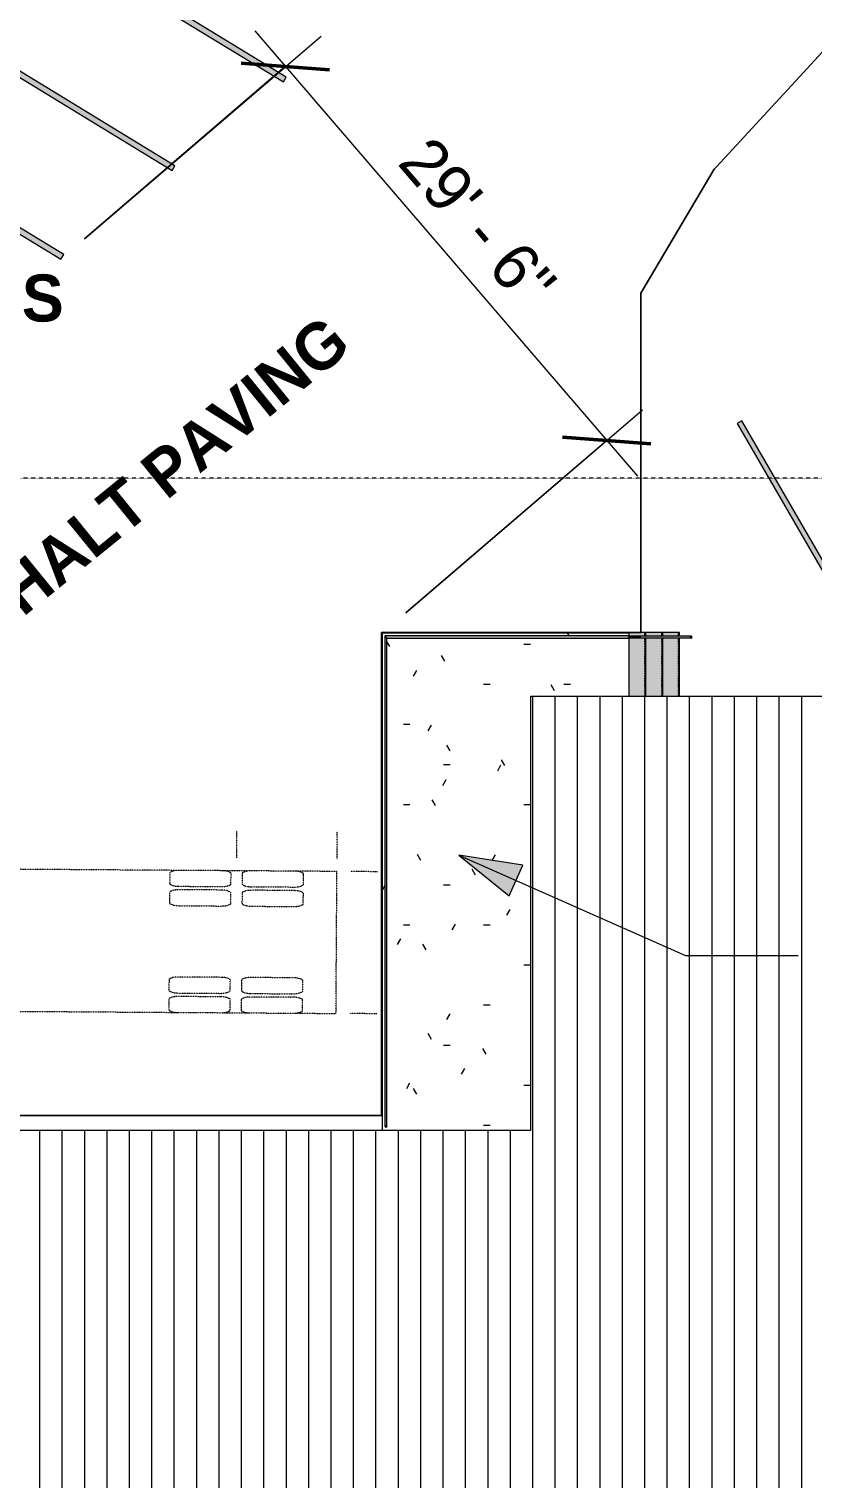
# Model space of a CAD drawing. Header units: inches. Extents: x -5728 to 15181, y 9834 to 15140.
# Drawn here: x -3465 to -2903, y 11208 to 12250 of the extents above; entities that cross this region are included whole.
import ezdxf

# ---------------------------------------------------------------- set-up
doc = ezdxf.new("R2010")
doc.units = ezdxf.units.IN
doc.header["$MEASUREMENT"] = 0
for name, pattern in [('Aligning Line 1_8_', [0.25, 0.125, -0.125]), ('Dash 1_16_', [0.125, 0.0625, -0.0625]), ('Overhead 1_16_', [0.101562, 0.0625, -0.039062])]:
    doc.linetypes.add(name, pattern=pattern)
for name, color, linetype, lineweight in [('A-ANNO-DIMS', 211, 'Continuous', 9), ('A-ANNO-DIMS-360', 211, 'Continuous', 9), ('A-FLOR-HRAL', 11, 'Continuous', 9), ('A-GENM', 5, 'Continuous', 9), ('A-ROOF', 132, 'Continuous', 9), ('A-ROOF-PATT', 132, 'Continuous', 9), ('C-BLDG-PADS', 91, 'Continuous', 9), ('C-PRKG', 3, 'Continuous', 9), ('C-PRKG-IDEN', 70, 'Continuous', 9), ('C-TOPO', 7, 'Continuous', 9), ('G-ANNO-SYMB', 111, 'Aligning Line 1_8_', 9), ('G-ANNO-TEXT', 231, 'Continuous', 9), ('S-STRS', 31, 'Continuous', 9)]:
    doc.layers.add(name, color=color, linetype=linetype, lineweight=lineweight)
doc.styles.add('Century Gothic', font='ufonts.com_century-gothic.ttf', dxfattribs={"height": 33.75})
doc.styles.add('Century Gothic_B', font='GOTHICB.TTF', dxfattribs={"height": 33.75})
doc.dimstyles.new('OD__1__Tol__', dxfattribs={"dimscale": 12, "dimtxt": 35.240679, "dimasz": 3.75, "dimexe": 2.8125, "dimexo": 1.875, "dimgap": 0.46875, "dimtad": 1, "dimdec": 0, "dimzin": 3, "dimdsep": 46, "dimlunit": 4, "dimtxsty": 'Century Gothic', "dimblk1": 'OBLIQUE', "dimblk2": 'OBLIQUE', "dimsah": 1, "dimcen": 0.09, "dimdle": 2.8125, "dimazin": 0, "dimtfac": 1, "dimtdec": 4, "dimtix": 1, "dimtmove": 0, "dimatfit": 3, "dimfxl": 1, "dimtvp": 1, "dimtfill": 1, "dimfrac": 2, "dimtolj": 1, "dimtzin": 0, "dimarcsym": 2})

# ---------------------------------------------------------------- blocks, each defined once
blk = doc.blocks.new('Railing - Lapeyre - 1 1_2_ Post-1355937-SITE PLAN')
at = {"layer": 'A-FLOR-HRAL'}
blk.add_hatch(color=256, dxfattribs=at).paths.add_polyline_path([(0.1, 0.7), (-0.2, 0.7), (-0.6, 0.3), (-0.7, 0), (-0.6, 0.1), (-0.4, 0.5), (0, 0.7)], flags=0)
blk.add_arc((0, 0), 0.75, 90, 180, dxfattribs=at)
blk = doc.blocks.new('Railing - Lapeyre - 1 1_2_ Post-V36-SITE PLAN')
at = {"layer": 'A-FLOR-HRAL'}
blk.add_hatch(color=256, dxfattribs=at).paths.add_polyline_path([(0, -0.8), (0.6, -0.3), (0.7, 0), (-0.8, 0), (-0.6, -0.3), (-0.2, -0.7), (0, -0.8)], flags=0)
blk.add_arc((0, 0), 0.75, 180, 360, dxfattribs=at)
blk = doc.blocks.new('Railing - Railing-1339868-SITE PLAN')
at = {"layer": 'A-FLOR-HRAL'}
for points in [[(-3210, 11461.9), (-3208.5, 11461.9), (-3208.6, 11812.5), (-3210, 11813.7), (-3210, 11475.4)], [(-3081.5, 11812.4), (-3035.1, 11812.5), (-3035.3, 11813.1), (-3035.1, 11813.5), (-3034.6, 11813.9), (-3209.9, 11813.8), (-3208.5, 11812.4), (-3104.2, 11812.4)]]:
    blk.add_hatch(color=256, dxfattribs=at).paths.add_polyline_path(points, flags=0)
for p, q in [((-3034.6, 11813.9), (-3210, 11813.9)), ((-3210, 11813.9), (-3210, 11461.9)), ((-3208.5, 11812.4), (-3034.6, 11812.4)), ((-3208.5, 11461.9), (-3208.5, 11812.4)), ((-3034.6, 11813.9), (-3034.6, 11813.8)), ((-3208.5, 11461.9), (-3210, 11461.9))]:
    blk.add_line(p, q, dxfattribs=at)
blk.add_open_spline([(-3210, 11813.9), (-3210, 11813.9), (-3209.9, 11813.9), (-3209.9, 11813.8), (-3209.9, 11813.8), (-3209.8, 11813.8), (-3209.8, 11813.7), (-3209.7, 11813.7), (-3209.7, 11813.6), (-3209.6, 11813.5), (-3209.5, 11813.5), (-3209.5, 11813.4), (-3209.4, 11813.4), (-3209.4, 11813.3), (-3209.3, 11813.3), (-3209.3, 11813.2), (-3209.3, 11813.2), (-3209.2, 11813.1), (-3209.2, 11813.1), (-3209.1, 11813), (-3209.1, 11813), (-3209, 11813), (-3209, 11812.9), (-3208.9, 11812.9), (-3208.9, 11812.8), (-3208.8, 11812.8), (-3208.8, 11812.7), (-3208.7, 11812.7), (-3208.7, 11812.6), (-3208.6, 11812.6), (-3208.6, 11812.5), (-3208.6, 11812.5), (-3208.5, 11812.5), (-3208.5, 11812.4), (-3208.5, 11812.4), (-3208.5, 11812.4)], degree=3, knots=[0, 0, 0, 0, 0.083333, 0.125, 0.166667, 0.208333, 0.229167, 0.25, 0.291667, 0.333333, 0.354167, 0.375, 0.395833, 0.416667, 0.4375, 0.458333, 0.479167, 0.5, 0.520833, 0.541667, 0.5625, 0.583333, 0.604167, 0.625, 0.645833, 0.666667, 0.6875, 0.708333, 0.75, 0.770833, 0.791667, 0.833333, 0.875, 0.916667, 1, 1, 1, 1], dxfattribs=at)
at = {"rotation": 269.9999999999996}
blk.add_blockref('Railing - Lapeyre - 1 1_2_ Post-1355937-SITE PLAN', (-3034.6, 11813.1), dxfattribs=at)
blk.add_blockref('Railing - Lapeyre - 1 1_2_ Post-V36-SITE PLAN', (-3209.2, 11461.9))
blk = doc.blocks.new('Railing - Lapeyre - 1 1_2_ Post-1355956-SITE PLAN')
at = {"layer": 'A-FLOR-HRAL'}
blk.add_hatch(color=256, dxfattribs=at).paths.add_polyline_path([(0.7, 0.2), (0.4, 0.7), (0, 0.7), (-0.5, 0.5), (-0.8, 0), (-0.7, -0.2), (-0.4, -0.6), (0, -0.8), (0.5, -0.5), (0.7, 0)], flags=0)
for start, end in [(360, 180), (180, 360)]:
    blk.add_arc((0, 0), 0.75, start, end, dxfattribs=at)
blk = doc.blocks.new('Railing - Lapeyre - 1 1_2_ Post-V37-SITE PLAN')
at = {"layer": 'A-FLOR-HRAL'}
blk.add_hatch(color=256, dxfattribs=at).paths.add_polyline_path([(0.7, 0), (0.6, 0.4), (0.3, 0.7), (-0.1, 0.7), (-0.7, 0.3), (-0.8, 0), (-0.7, -0.3), (-0.3, -0.7), (0.1, -0.7), (0.6, -0.4), (0.7, -0.2)], flags=0)
for start, end in [(360, 180), (180, 255), (270, 360)]:
    blk.add_arc((0, 0), 0.75, start, end, dxfattribs=at)
blk = doc.blocks.new('Railing - Railing-1340472-SITE PLAN')
at = {"layer": 'A-FLOR-HRAL'}
for points in [[(-3034, 11812.3), (-3026.2, 11812.4), (-3026.2, 11813.8), (-3034, 11813.7), (-3033.8, 11813), (-3034, 11812.5), (-3034.4, 11812.3)], [(-3010.6, 11812.3), (-2990.4, 11812.3), (-2990.8, 11812.7), (-2991, 11813), (-2990.9, 11813.4), (-2990.4, 11813.8), (-3026.2, 11813.8), (-3026.2, 11812.3), (-3013.3, 11812.3)]]:
    blk.add_hatch(color=256, dxfattribs=at).paths.add_polyline_path(points, flags=0)
for p, q in [((-3026.2, 11813.8), (-3034.6, 11813.8)), ((-3026.2, 11812.3), (-3034.6, 11812.3)), ((-2990.2, 11813.8), (-3026.2, 11813.8)), ((-2990.2, 11812.3), (-3026.2, 11812.3))]:
    blk.add_line(p, q, dxfattribs=at)
at = {"rotation": 270}
for name, p in [('Railing - Lapeyre - 1 1_2_ Post-V37-SITE PLAN', (-3034.6, 11813)), ('Railing - Lapeyre - 1 1_2_ Post-1355956-SITE PLAN', (-2990.2, 11813))]:
    blk.add_blockref(name, p, dxfattribs=at)
blk = doc.blocks.new('321723 - Pavement Markings - Parking - Angled - _8X18_ 70º-1523153-SITE PLAN')
at = {"layer": 'C-PRKG'}
h = blk.add_hatch(color=256, dxfattribs=at)
h.paths.add_polyline_path([(73.9, -203), (77.6, -201.6), (5.7, -4), (103.6, -4), (102.2, 0), (0, 0), (42, -115.3)], flags=0)
h.paths.add_polyline_path([(179.8, -201.6), (107.9, -4), (141.8, -103.1), (178.9, -199.4)], flags=0)
h.paths.add_polyline_path([(105, -2), (107.9, -4), (106.4, 0), (105.1, -1.8)], flags=0)
h = blk.add_hatch(color=256, dxfattribs=at)
h.paths.add_polyline_path([(107.9, -4), (105, -2), (106.4, 0)], flags=0)
h.paths.add_polyline_path([(176, -203), (179.8, -201.6), (141.8, -103.1), (107.9, -4), (205.8, -4), (204.3, 0), (102.2, 0), (167, -178)], flags=0)
h.paths.add_polyline_path([(282, -201.6), (210, -4), (244, -103.1), (281.1, -199.4)], flags=0)
h.paths.add_polyline_path([(207.2, -2), (210, -4), (208.6, 0), (207.3, -1.8)], flags=0)
h = blk.add_hatch(color=256, dxfattribs=at)
h.paths.add_polyline_path([(210, -4), (207.2, -2), (208.6, 0)], flags=0)
h.paths.add_polyline_path([(278.2, -203), (282, -201.6), (244, -103.1), (210, -4), (307.9, -4), (306.5, 0), (204.3, 0), (255.1, -139.4)], flags=0)
h.paths.add_polyline_path([(384.1, -201.6), (312.2, -4), (346.2, -103.1), (383.2, -199.4)], flags=0)
h.paths.add_polyline_path([(309.3, -2), (312.2, -4), (310.7, 0), (309.5, -1.8)], flags=0)
h = blk.add_hatch(color=256, dxfattribs=at)
h.paths.add_polyline_path([(312.2, -4), (309.3, -2), (310.7, 0)], flags=0)
h.paths.add_polyline_path([(414.4, -4), (448.3, -103.1), (485.4, -199.3), (421.4, -23.5)], flags=0)
h.paths.add_polyline_path([(412.9, 0), (411.5, -2), (414.4, -4)], flags=0)
h.paths.add_polyline_path([(408.6, 0), (408.9, -0.2), (409.3, 0)], flags=0)
h.paths.add_polyline_path([(380.4, -203), (384.1, -201.6), (346.2, -103.1), (312.2, -4), (410.1, -4), (408.6, 0), (306.5, 0), (370.5, -175.8)], flags=0)
h = blk.add_hatch(color=256, dxfattribs=at)
h.paths.add_polyline_path([(414.4, -4), (411.5, -2), (412.9, 0)], flags=0)
h.paths.add_polyline_path([(482.5, -203), (486.3, -201.6), (448.3, -103.1), (414.4, -4), (512.3, -4), (510.8, 0), (409.5, -0.1), (408.9, -0.2), (408.6, 0), (468.2, -163.6)], flags=0)
h.paths.add_polyline_path([(588.4, -201.6), (516.5, -4), (550.5, -103.1), (587.6, -199.4)], flags=0)
h.paths.add_polyline_path([(513.7, -2), (516.5, -4), (515.1, 0), (513.8, -1.8)], flags=0)
h = blk.add_hatch(color=256, dxfattribs=at)
h.paths.add_polyline_path([(516.5, -4), (513.7, -2), (515.1, 0)], flags=0)
h.paths.add_polyline_path([(584.7, -203), (588.4, -201.6), (550.5, -103.1), (516.5, -4), (614.4, -4), (613, 0), (510.8, 0), (538.3, -75.6)], flags=0)
h.paths.add_polyline_path([(690.6, -201.6), (618.7, -4), (652.6, -103.1), (689.7, -199.4)], flags=0)
h.paths.add_polyline_path([(615.8, -2), (618.7, -4), (617.2, 0), (615.9, -1.8)], flags=0)
h = blk.add_hatch(color=256, dxfattribs=at)
h.paths.add_polyline_path([(618.7, -4), (615.8, -2), (617.2, 0)], flags=0)
h.paths.add_polyline_path([(686.8, -203), (690.6, -201.6), (652.6, -103.1), (618.7, -4), (716.6, -4), (715.1, 0), (613, 0), (672.2, -162.7)], flags=0)
h.paths.add_polyline_path([(792.8, -201.6), (720.8, -4), (754.8, -103.1), (791.9, -199.4)], flags=0)
h.paths.add_polyline_path([(718, -2), (720.8, -4), (719.4, 0), (718.1, -1.8)], flags=0)
h = blk.add_hatch(color=256, dxfattribs=at)
h.paths.add_polyline_path([(720.8, -4), (718, -2), (719.4, 0)], flags=0)
h.paths.add_polyline_path([(823, -4), (857, -103.1), (894.1, -199.3), (824.5, -8.2)], flags=0)
h.paths.add_polyline_path([(821.5, 0), (820.1, -2), (823, -4)], flags=0)
h.paths.add_polyline_path([(817.3, 0), (817.5, -0.2), (818, 0)], flags=0)
h.paths.add_polyline_path([(789, -203), (792.8, -201.6), (754.8, -103.1), (720.8, -4), (818.7, -4), (817.3, 0), (715.1, 0), (779.1, -175.8)], flags=0)
h = blk.add_hatch(color=256, dxfattribs=at)
h.paths.add_polyline_path([(823, -4), (820.1, -2), (821.5, 0)], flags=0)
h.paths.add_polyline_path([(891.2, -203), (894.9, -201.6), (857, -103.1), (823, -4), (920.9, -4), (919.4, 0), (818.2, -0.1), (817.5, -0.2), (817.3, 0), (859.2, -115.1)], flags=0)
h.paths.add_polyline_path([(997.1, -201.6), (925.2, -4), (959.1, -103.1), (996.2, -199.4)], flags=0)
h.paths.add_polyline_path([(922.3, -2), (925.2, -4), (923.7, 0), (922.4, -1.8)], flags=0)
h = blk.add_hatch(color=256, dxfattribs=at)
h.paths.add_polyline_path([(925.2, -4), (922.3, -2), (923.7, 0)], flags=0)
h.paths.add_polyline_path([(993.3, -203), (997.1, -201.6), (959.1, -103.1), (925.2, -4), (1023.1, -4), (1021.6, 0), (919.4, 0), (964.6, -123.9)], flags=0)
h.paths.add_polyline_path([(1099.2, -201.6), (1027.3, -4), (1061.3, -103.1), (1098.4, -199.4)], flags=0)
h.paths.add_polyline_path([(1024.5, -2), (1027.3, -4), (1025.9, 0), (1024.6, -1.8)], flags=0)
h = blk.add_hatch(color=256, dxfattribs=at)
h.paths.add_polyline_path([(1027.3, -4), (1024.5, -2), (1025.9, 0)], flags=0)
h.paths.add_polyline_path([(1129.5, -4), (1163.4, -103.1), (1200.6, -199.3), (1160, -87.9)], flags=0)
h.paths.add_polyline_path([(1128, 0), (1126.6, -2), (1129.5, -4)], flags=0)
h.paths.add_polyline_path([(1123.8, 0), (1124, -0.2), (1124.5, 0)], flags=0)
h.paths.add_polyline_path([(1095.5, -203), (1099.2, -201.6), (1061.3, -103.1), (1027.3, -4), (1125.2, -4), (1123.8, 0), (1021.6, 0), (1063.5, -115.1)], flags=0)
h = blk.add_hatch(color=256, dxfattribs=at)
h.paths.add_polyline_path([(1129.5, -4), (1126.6, -2), (1128, 0)], flags=0)
h.paths.add_polyline_path([(1197.6, -203), (1201.4, -201.6), (1163.4, -103.1), (1129.5, -4), (1227.4, -4), (1299.8, -203), (1303.6, -201.6), (1230.2, 0), (1124.6, -0.1), (1124, -0.2), (1123.8, 0), (1177.7, -148.1)], flags=0)
for p, q in [((0, 0), (73.9, -203)), ((106.4, 0), (0, 0)), ((102.2, 0), (176, -203)), ((208.6, 0), (102.2, 0)), ((179.8, -201.6), (106.4, 0)), ((204.3, 0), (278.2, -203)), ((310.7, 0), (204.3, 0)), ((282, -201.6), (208.6, 0)), ((306.5, 0), (380.4, -203)), ((412.9, 0), (306.5, 0)), ((384.1, -201.6), (310.7, 0)), ((408.6, 0), (482.5, -203)), ((515.1, 0), (408.6, 0)), ((486.3, -201.6), (412.9, 0)), ((510.8, 0), (584.7, -203)), ((617.2, 0), (510.8, 0)), ((588.4, -201.6), (515.1, 0)), ((613, 0), (686.8, -203)), ((719.4, 0), (613, 0)), ((690.6, -201.6), (617.2, 0)), ((715.1, 0), (789, -203)), ((821.5, 0), (715.1, 0)), ((792.8, -201.6), (719.4, 0)), ((817.3, 0), (891.2, -203)), ((923.7, 0), (817.3, 0)), ((894.9, -201.6), (821.5, 0)), ((919.4, 0), (993.3, -203)), ((1025.9, 0), (919.4, 0)), ((997.1, -201.6), (923.7, 0)), ((1021.6, 0), (1095.5, -203)), ((1128, 0), (1021.6, 0)), ((1099.2, -201.6), (1025.9, 0)), ((1123.8, 0), (1197.6, -203)), ((1230.2, 0), (1123.8, 0)), ((1201.4, -201.6), (1128, 0)), ((1303.6, -201.6), (1230.2, 0)), ((77.6, -201.6), (5.7, -4)), ((5.7, -4), (103.6, -4)), ((103.6, -4), (176, -203)), ((179.8, -201.6), (107.9, -4)), ((107.9, -4), (205.8, -4)), ((205.8, -4), (278.2, -203)), ((282, -201.6), (210, -4)), ((210, -4), (307.9, -4)), ((307.9, -4), (380.4, -203)), ((384.1, -201.6), (312.2, -4)), ((312.2, -4), (410.1, -4)), ((410.1, -4), (482.5, -203)), ((486.3, -201.6), (414.4, -4)), ((414.4, -4), (512.3, -4)), ((512.3, -4), (584.7, -203)), ((588.4, -201.6), (516.5, -4)), ((516.5, -4), (614.4, -4)), ((614.4, -4), (686.8, -203)), ((690.6, -201.6), (618.7, -4)), ((618.7, -4), (716.6, -4)), ((716.6, -4), (789, -203)), ((792.8, -201.6), (720.8, -4)), ((720.8, -4), (818.7, -4)), ((818.7, -4), (891.2, -203)), ((894.9, -201.6), (823, -4)), ((823, -4), (920.9, -4)), ((920.9, -4), (993.3, -203)), ((997.1, -201.6), (925.2, -4)), ((925.2, -4), (1023.1, -4)), ((1023.1, -4), (1095.5, -203)), ((1099.2, -201.6), (1027.3, -4)), ((1027.3, -4), (1125.2, -4)), ((1125.2, -4), (1197.6, -203)), ((1201.4, -201.6), (1129.5, -4)), ((1129.5, -4), (1227.4, -4)), ((1227.4, -4), (1299.8, -203)), ((73.9, -203), (77.6, -201.6)), ((176, -203), (179.8, -201.6)), ((176, -203), (179.8, -201.6)), ((278.2, -203), (282, -201.6)), ((278.2, -203), (282, -201.6)), ((380.4, -203), (384.1, -201.6)), ((380.4, -203), (384.1, -201.6)), ((482.5, -203), (486.3, -201.6)), ((482.5, -203), (486.3, -201.6)), ((584.7, -203), (588.4, -201.6)), ((584.7, -203), (588.4, -201.6)), ((686.8, -203), (690.6, -201.6)), ((686.8, -203), (690.6, -201.6)), ((789, -203), (792.8, -201.6)), ((789, -203), (792.8, -201.6)), ((891.2, -203), (894.9, -201.6)), ((891.2, -203), (894.9, -201.6)), ((993.3, -203), (997.1, -201.6)), ((993.3, -203), (997.1, -201.6)), ((1095.5, -203), (1099.2, -201.6)), ((1095.5, -203), (1099.2, -201.6)), ((1197.6, -203), (1201.4, -201.6)), ((1197.6, -203), (1201.4, -201.6)), ((1299.8, -203), (1303.6, -201.6))]:
    blk.add_line(p, q, dxfattribs=at)
blk = doc.blocks.new('Turning Radius - Semi - 42ft axle to axle - Turning Radius - Semi - 42ft axle to axle-1546870-SITE PLAN')
at = {"layer": 'A-GENM', "linetype": 'Dash 1_16_'}
for p, q in [((-540, 821.2), (-540, 801.7)), ((-438, 821.2), (-438, 801.7)), ((-549.2, 792), (-568.7, 792)), ((-540, 792), (-540, 165.6)), ((-438, 792), (-540, 792)), ((-438, 165.6), (-438, 792)), ((-540, 761.8), (-540, 730.2)), ((-530.8, 768), (-537.8, 768)), ((-528.6, 730.2), (-528.6, 761.8)), ((-526.1, 761.8), (-526.1, 730.2)), ((-516.8, 768), (-523.9, 768)), ((-514.6, 730.2), (-514.6, 761.8)), ((-463.4, 761.8), (-463.4, 730.2)), ((-454.1, 768), (-461.2, 768)), ((-451.9, 730.2), (-451.9, 761.8)), ((-449.4, 761.8), (-449.4, 730.2)), ((-440.2, 768), (-447.2, 768)), ((-438, 730.2), (-438, 761.8)), ((-549.2, 720), (-568.7, 720)), ((-537.8, 724), (-530.8, 724)), ((-523.9, 724), (-516.8, 724)), ((-461.2, 724), (-454.1, 724)), ((-447.2, 724), (-440.2, 724)), ((-540, 709.8), (-540, 678.2)), ((-530.8, 716), (-537.8, 716)), ((-528.6, 678.2), (-528.6, 709.8)), ((-526.1, 709.8), (-526.1, 678.2)), ((-516.8, 716), (-523.9, 716)), ((-514.6, 678.2), (-514.6, 709.8)), ((-463.4, 709.8), (-463.4, 678.2)), ((-454.1, 716), (-461.2, 716)), ((-451.9, 678.2), (-451.9, 709.8)), ((-449.4, 709.8), (-449.4, 678.2)), ((-440.2, 716), (-447.2, 716)), ((-438, 678.2), (-438, 709.8)), ((-537.8, 672), (-530.8, 672)), ((-523.9, 672), (-516.8, 672)), ((-461.2, 672), (-454.1, 672)), ((-447.2, 672), (-440.2, 672))]:
    blk.add_line(p, q, dxfattribs=at)
for centre, radius, start, end in [((-529, 762.3), 11, 150.6297, 182.5082), ((-537.9, 767.1), 0.919, 81.4433, 135.4264), ((-530.6, 767.1), 0.919, 44.5736, 98.5565), ((-539.6, 762.3), 11, 357.4914, 29.3702), ((-515, 762.3), 11, 150.6297, 182.5082), ((-524, 767.1), 0.919, 81.4433, 135.4264), ((-516.7, 767.1), 0.919, 44.5736, 98.5565), ((-525.7, 762.3), 11, 357.4914, 29.3702), ((-452.4, 762.3), 11, 150.6297, 182.5082), ((-461.3, 767.1), 0.919, 81.4433, 135.4264), ((-454, 767.1), 0.919, 44.5736, 98.5565), ((-463, 762.3), 11, 357.4914, 29.3702), ((-438.4, 762.3), 11, 150.6297, 182.5082), ((-447.4, 767.1), 0.919, 81.4433, 135.4264), ((-440.1, 767.1), 0.919, 44.5736, 98.5565), ((-449, 762.3), 11, 357.4914, 29.3702), ((-529, 729.7), 11, 177.4914, 209.3702), ((-539.6, 729.7), 11, 330.6297, 2.5082), ((-515, 729.7), 11, 177.4914, 209.3702), ((-525.7, 729.7), 11, 330.6297, 2.5082), ((-452.4, 729.7), 11, 177.4914, 209.3702), ((-463, 729.7), 11, 330.6297, 2.5082), ((-438.4, 729.7), 11, 177.4914, 209.3702), ((-449, 729.7), 11, 330.6297, 2.5082), ((-537.9, 724.9), 0.919, 224.5736, 278.5565), ((-530.6, 724.9), 0.919, 261.4433, 315.4264), ((-524, 724.9), 0.919, 224.5736, 278.5565), ((-516.7, 724.9), 0.919, 261.4433, 315.4264), ((-461.3, 724.9), 0.919, 224.5736, 278.5565), ((-454, 724.9), 0.919, 261.4433, 315.4264), ((-447.4, 724.9), 0.919, 224.5736, 278.5565), ((-440.1, 724.9), 0.919, 261.4433, 315.4264), ((-529, 710.3), 11, 150.6297, 182.5082), ((-537.9, 715.1), 0.919, 81.4433, 135.4264), ((-530.6, 715.1), 0.919, 44.5736, 98.5565), ((-539.6, 710.3), 11, 357.4914, 29.3702), ((-515, 710.3), 11, 150.6297, 182.5082), ((-524, 715.1), 0.919, 81.4433, 135.4264), ((-516.7, 715.1), 0.919, 44.5736, 98.5565), ((-525.7, 710.3), 11, 357.4914, 29.3702), ((-452.4, 710.3), 11, 150.6297, 182.5082), ((-461.3, 715.1), 0.919, 81.4433, 135.4264), ((-454, 715.1), 0.919, 44.5736, 98.5565), ((-463, 710.3), 11, 357.4914, 29.3702), ((-438.4, 710.3), 11, 150.6297, 182.5082), ((-447.4, 715.1), 0.919, 81.4433, 135.4264), ((-440.1, 715.1), 0.919, 44.5736, 98.5565), ((-449, 710.3), 11, 357.4914, 29.3702), ((-529, 677.7), 11, 177.4914, 209.3702), ((-539.6, 677.7), 11, 330.6297, 2.5082), ((-515, 677.7), 11, 177.4914, 209.3702), ((-525.7, 677.7), 11, 330.6297, 2.5082), ((-452.4, 677.7), 11, 177.4914, 209.3702), ((-463, 677.7), 11, 330.6297, 2.5082), ((-438.4, 677.7), 11, 177.4914, 209.3702), ((-449, 677.7), 11, 330.6297, 2.5082), ((-537.9, 672.9), 0.919, 224.5736, 278.5565), ((-530.6, 672.9), 0.919, 261.4433, 315.4264), ((-524, 672.9), 0.919, 224.5736, 278.5565), ((-516.7, 672.9), 0.919, 261.4433, 315.4264), ((-461.3, 672.9), 0.919, 224.5736, 278.5565), ((-454, 672.9), 0.919, 261.4433, 315.4264), ((-447.4, 672.9), 0.919, 224.5736, 278.5565), ((-440.1, 672.9), 0.919, 261.4433, 315.4264)]:
    blk.add_arc(centre, radius, start, end, dxfattribs=at)
blk = doc.blocks.new('321723 - Pavement Markings - Parking - Angled - EXISTING _8X18_ 60º-1523241-SITE PLAN')
at = {"layer": 'C-PRKG'}
h = blk.add_hatch(color=256, dxfattribs=at)
h.paths.add_polyline_path([(110.9, 0), (0, 0), (108, -187.1), (111.5, -185.1), (6.9, -4), (113.2, -4), (110.9, -0.2)], flags=0)
h.paths.add_polyline_path([(115.5, 0), (114.3, -2), (117.8, -4)], flags=0)
h.paths.add_polyline_path([(117.8, -4), (218.9, -187.1), (222.3, -185.1), (151.3, -62)], flags=0)
h = blk.add_hatch(color=256, dxfattribs=at)
h.paths.add_polyline_path([(113.2, 0), (110.9, 0), (217.1, -183.9), (117.8, -4), (114.3, -2), (115.5, 0)], flags=0)
h.paths.add_polyline_path([(217.1, 0), (115.5, 0), (117.8, -4), (224, -4), (221.7, 0)], flags=0)
h.paths.add_polyline_path([(226.3, 0), (225.2, -2), (228.6, -4)], flags=0)
h.paths.add_polyline_path([(228.6, -4), (329.7, -187.1), (333.2, -185.1), (262.1, -62)], flags=0)
h = blk.add_hatch(color=256, dxfattribs=at)
h.paths.add_polyline_path([(221.7, 0), (329.7, -187.1), (228.6, -4), (225.2, -2), (226.3, 0), (224, 0)], flags=0)
h.paths.add_polyline_path([(332.6, 0), (226.3, 0), (228.6, -4), (334.9, -4), (332.6, -0.2)], flags=0)
h.paths.add_polyline_path([(337.2, 0), (336, -2), (339.5, -4)], flags=0)
h.paths.add_polyline_path([(339.5, -4), (440.6, -187.1), (444, -185.1), (373, -62)], flags=0)
h = blk.add_hatch(color=256, dxfattribs=at)
h.paths.add_polyline_path([(334.9, 0), (332.6, 0), (440.6, -187.1), (339.5, -4), (336, -2), (337.2, 0)], flags=0)
h.paths.add_polyline_path([(337.2, 0), (339.5, -4), (445.7, -4), (443.4, 0), (337.3, 0)], flags=0)
h.paths.add_polyline_path([(448, 0), (446.9, -2), (450.3, -4)], flags=0)
h.paths.add_polyline_path([(450.3, -4), (551.4, -187.1), (554.9, -185.1), (483.8, -62)], flags=0)
h = blk.add_hatch(color=256, dxfattribs=at)
h.paths.add_polyline_path([(448, 0), (443.4, 0), (551.4, -187.1), (450.3, -4), (446.9, -2)], flags=0)
h.paths.add_polyline_path([(471.7, 0), (448, 0), (450.3, -4), (556.6, -4), (554.3, 0), (486.1, 0)], flags=0)
h.paths.add_polyline_path([(558.9, 0), (557.7, -2), (561.2, -4)], flags=0)
h.paths.add_polyline_path([(561.2, -4), (662.3, -187.1), (665.7, -185.1), (580.4, -37.2)], flags=0)
h = blk.add_hatch(color=256, dxfattribs=at)
h.paths.add_polyline_path([(558.9, 0), (554.3, 0), (662.3, -187.1), (561.2, -4), (557.7, -2)], flags=0)
h.paths.add_polyline_path([(665.1, 0), (558.9, 0), (561.2, -4), (667.4, -4), (665.2, -0.2)], flags=0)
h.paths.add_polyline_path([(669.7, 0), (668.6, -2), (672, -4), (671.2, -2.5)], flags=0)
h.paths.add_polyline_path([(672, -4), (773.1, -187.1), (776.6, -185.1), (705.5, -62)], flags=0)
h = blk.add_hatch(color=256, dxfattribs=at)
h.paths.add_polyline_path([(669.7, 0), (665.1, 0), (773.1, -187.1), (672, -4), (668.6, -2), (669.1, -1.1)], flags=0)
h.paths.add_polyline_path([(761.8, 0), (669.7, 0), (672, -4), (778.3, -4), (884, -187.1), (887.4, -185.1), (780.6, 0), (762, 0)], flags=0)
for p, q in [((0, 0), (108, -187.1)), ((115.5, 0), (0, 0)), ((110.9, 0), (218.9, -187.1)), ((226.3, 0), (110.9, 0)), ((222.3, -185.1), (115.5, 0)), ((221.7, 0), (329.7, -187.1)), ((337.2, 0), (221.7, 0)), ((333.2, -185.1), (226.3, 0)), ((332.6, 0), (440.6, -187.1)), ((448, 0), (332.6, 0)), ((444, -185.1), (337.2, 0)), ((443.4, 0), (551.4, -187.1)), ((558.9, 0), (443.4, 0)), ((554.9, -185.1), (448, 0)), ((554.3, 0), (662.3, -187.1)), ((669.7, 0), (554.3, 0)), ((665.7, -185.1), (558.9, 0)), ((665.1, 0), (773.1, -187.1)), ((780.6, 0), (665.1, 0)), ((776.6, -185.1), (669.7, 0)), ((887.4, -185.1), (780.6, 0)), ((111.5, -185.1), (6.9, -4)), ((6.9, -4), (113.2, -4)), ((113.2, -4), (218.9, -187.1)), ((222.3, -185.1), (117.8, -4)), ((117.8, -4), (224, -4)), ((224, -4), (329.7, -187.1)), ((333.2, -185.1), (228.6, -4)), ((228.6, -4), (334.9, -4)), ((334.9, -4), (440.6, -187.1)), ((444, -185.1), (339.5, -4)), ((339.5, -4), (445.7, -4)), ((445.7, -4), (551.4, -187.1)), ((554.9, -185.1), (450.3, -4)), ((450.3, -4), (556.6, -4)), ((556.6, -4), (662.3, -187.1)), ((665.7, -185.1), (561.2, -4)), ((561.2, -4), (667.4, -4)), ((667.4, -4), (773.1, -187.1)), ((776.6, -185.1), (672, -4)), ((672, -4), (778.3, -4)), ((778.3, -4), (884, -187.1)), ((108, -187.1), (111.5, -185.1)), ((218.9, -187.1), (222.3, -185.1)), ((218.9, -187.1), (222.3, -185.1)), ((329.7, -187.1), (333.2, -185.1)), ((329.7, -187.1), (333.2, -185.1)), ((440.6, -187.1), (444, -185.1)), ((440.6, -187.1), (444, -185.1)), ((551.4, -187.1), (554.9, -185.1)), ((551.4, -187.1), (554.9, -185.1)), ((662.3, -187.1), (665.7, -185.1)), ((662.3, -187.1), (665.7, -185.1)), ((773.1, -187.1), (776.6, -185.1)), ((773.1, -187.1), (776.6, -185.1)), ((884, -187.1), (887.4, -185.1))]:
    blk.add_line(p, q, dxfattribs=at)
blk = doc.blocks.new('DIMBLOCK6-SITE PLAN')
at = {"layer": 'A-ANNO-DIMS-360'}
for p, q in [((-3303.4, 12248.4), (-3028.8, 11928.7)), ((-3425.5, 12099.1), (-3255.8, 12244.8)), ((-3281.5, 12222.8), (-3425.5, 12099.1)), ((-3194.9, 11830.6), (-3025.2, 11976.3)), ((-3050.8, 11954.3), (-3194.9, 11830.6))]:
    blk.add_line(p, q, dxfattribs=at)
at = {"layer": 'A-ANNO-DIMS-360', "lineweight": 50}
for p, q in [((-3281.5, 12222.8), (-3313.2, 12225.2)), ((-3281.5, 12222.8), (-3249.7, 12220.4)), ((-3050.8, 11954.3), (-3082.5, 11956.7)), ((-3050.8, 11954.3), (-3019.1, 11951.9))]:
    blk.add_line(p, q, dxfattribs=at)
at = {"layer": 'A-ANNO-DIMS-360', "color": 0, "insert": (-3176.1, 12175.2), "char_height": 33.75, "width": 173.183, "attachment_point": 1, "rotation": 310.6602, "line_spacing_factor": 0.984502, "style": 'Century Gothic', "bg_fill": 3, "box_fill_scale": 1.25, "bg_fill_color": 256, "bg_fill_true_color": 13158600, "bg_fill_transparency": 0}
blk.add_mtext('29\' - 6"', dxfattribs=at)
blk = doc.blocks.new('_Oblique')
at = {"color": 0, "linetype": 'ByBlock', "lineweight": -2}
blk.add_line((-0.5, -0.5), (0.5, 0.5), dxfattribs=at)

msp = doc.modelspace()

# ---------------------------------------------------------------- hatches: boundary and pattern name
at = {"layer": 'A-ROOF-PATT'}
h = msp.add_hatch(dxfattribs=at)
h.set_pattern_fill('FP_3', color=256, style=0, pattern_type=2)
h.set_pattern_definition([(90, (0, 12.083), (-16.082, 1e-15), [])])
h.paths.add_polyline_path([(-1651.1, 10783), (-1585.5, 10783), (-1585.5, 11770.6), (-3105.5, 11770.6), (-3105.5, 11458.8), (-3577.8, 11458.8), (-3577.8, 11053.9), (-3368.2, 11053.9), (-3368.2, 10794.1), (-3045.5, 10794.1), (-3045.5, 10783), (-1741.9, 10783)], flags=0)
h.paths.add_polyline_path([(-1764.6, 11068.1), (-1799.2, 11068.1), (-1799.2, 11113.9), (-1739.8, 11113.9), (-1739.8, 11068.1), (-1741.9, 11068.1)], flags=0)
h.paths.add_polyline_path([(-1799.2, 11221.9), (-1799.2, 11267.7), (-1739.8, 11267.7), (-1739.8, 11221.9), (-1787.3, 11221.9)], flags=0)
h.paths.add_polyline_path([(-1764.6, 11375.7), (-1799.2, 11375.7), (-1799.2, 11421.5), (-1739.8, 11421.5), (-1739.8, 11375.7), (-1741.9, 11375.7)], flags=0)
at = {"layer": 'C-BLDG-PADS'}
h = msp.add_hatch(dxfattribs=at)
h.set_pattern_fill('FP_4', color=256, style=0, pattern_type=2)
h.set_pattern_definition([(0, (0, 0), (115.2, 28.8), [4.752, -81.648, 4.752, -81.648, -460.8]), (0, (0, 0), (115.2, 28.8), [-172.8, 4.752, -168.048, 4.752, -81.648, -201.6]), (0, (0, 0), (115.2, 28.8), [-432, 4.752, -52.848, 4.752, -139.248]), (120, (43.2, 14.4), (-82.54153, 85.366127), [4.752, -81.648, 4.752, -81.648, -460.8]), (120, (43.2, 14.4), (-82.54153, 85.366127), [-172.8, 4.752, -168.048, 4.752, -81.648, -201.6]), (120, (43.2, 14.4), (-82.54153, 85.366127), [-432, 4.752, -52.848, 4.752, -139.248]), (240, (57.6, 72), (-32.65847, -114.166127), [4.752, -81.648, 4.752, -81.648, -460.8]), (240, (57.6, 72), (-32.65847, -114.166127), [-172.8, 4.752, -168.048, 4.752, -81.648, -201.6]), (240, (57.6, 72), (-32.65847, -114.166127), [-432, 4.752, -52.848, 4.752, -139.248])])
h.paths.add_polyline_path([(-3105.5, 11458.8), (-3105.5, 11770.6), (-3034.6, 11770.6), (-3034.6, 11812.3), (-3208.5, 11812.4), (-3208.6, 11461.6), (-3208.8, 11461.3), (-3209.4, 11461.2), (-3209.7, 11461.4), (-3210, 11461.9), (-3209.9, 11813.9), (-3034.6, 11813.9), (-3034.6, 11815.9), (-3212, 11815.9), (-3212, 11458.8), (-3195, 11458.8)], flags=0)
at = {"layer": 'G-ANNO-TEXT', "lineweight": 20}
msp.add_hatch(color=167, dxfattribs=at).paths.add_polyline_path([(-3157, 11656.4), (-3120.7, 11627.2), (-3111, 11649.3)], flags=0)
at = {"layer": 'S-STRS'}
h = msp.add_hatch(color=254, dxfattribs=at)
h.paths.add_polyline_path([(-3022.6, 11770.6), (-3022.6, 11812.3), (-3034.6, 11812.3), (-3034.6, 11770.6), (-3026.2, 11770.6)], flags=0)
h.paths.add_polyline_path([(-3033.8, 11813.8), (-3022.6, 11813.8), (-3022.6, 11816.3), (-3034.6, 11816.3), (-3034.6, 11813.9), (-3033.9, 11813.8)], flags=0)
h = msp.add_hatch(color=254, dxfattribs=at)
h.paths.add_polyline_path([(-3010.6, 11770.6), (-3010.6, 11812.3), (-3022.6, 11812.3), (-3022.6, 11770.6), (-3013.3, 11770.6)], flags=0)
h.paths.add_polyline_path([(-3010.6, 11813.8), (-3010.6, 11816.3), (-3022.6, 11816.3), (-3022.6, 11813.8), (-3013.3, 11813.8)], flags=0)
h = msp.add_hatch(color=254, dxfattribs=at)
h.paths.add_polyline_path([(-2998.6, 11770.6), (-2998.6, 11812.3), (-3010.6, 11812.3), (-3010.6, 11770.6)], flags=0)
h.paths.add_polyline_path([(-3010.6, 11813.8), (-2998.6, 11813.8), (-2998.6, 11816.3), (-3010.6, 11816.3)], flags=0)

# ---------------------------------------------------------------- linework, layer by layer
at = {"layer": 'A-ROOF'}
for p, q in [((-3105.5, 11770.6), (-1585.5, 11770.6)), ((-3105.5, 11770.6), (-3105.5, 11458.8)), ((-3105.5, 11458.8), (-3577.8, 11458.8))]:
    msp.add_line(p, q, dxfattribs=at)
at = {"layer": 'C-BLDG-PADS'}
for p, q in [((-3034.6, 11815.9), (-3212, 11815.9)), ((-3212, 11815.9), (-3212, 11458.8)), ((-3034.6, 11813.9), (-3034.6, 11815.9)), ((-3034.6, 11770.6), (-3034.6, 11812.3))]:
    msp.add_line(p, q, dxfattribs=at)
at = {"layer": 'C-TOPO'}
for p, q in [((-2893.6, 12236.1), (-2912.5, 12215.5)), ((-2912.5, 12215.5), (-2893.6, 12236.1)), ((-2912.5, 12215.5), (-2971.9, 12150.9)), ((-2971.9, 12150.9), (-2912.5, 12215.5)), ((-2973.6, 12149.1), (-3026.2, 12060.2)), ((-3026.2, 12060.2), (-2973.6, 12149.1)), ((-2971.9, 12150.9), (-2973.6, 12149.1)), ((-2973.6, 12149.1), (-2971.9, 12150.9)), ((-3026.2, 12060.2), (-3026.2, 11972)), ((-3026.2, 11972), (-3026.2, 12060.2)), ((-3026.2, 11972), (-3026.2, 11927.3)), ((-3026.2, 11927.3), (-3026.2, 11972)), ((-3026.2, 11927.3), (-3026.2, 11908.4)), ((-3026.2, 11908.4), (-3026.2, 11927.3)), ((-3026.2, 11908.4), (-3026.2, 11816.3)), ((-3026.2, 11816.4), (-3026.2, 11908.4)), ((-3026.2, 11816.4), (-3212.5, 11816.4)), ((-3212.5, 11816.4), (-3212.5, 11607.4)), ((-3212.5, 11607.4), (-3212.5, 11816.4)), ((-3212.5, 11816.4), (-3026.2, 11816.4)), ((-3212.5, 11607.4), (-3212.5, 11469.5)), ((-3212.5, 11469.5), (-3212.5, 11607.4)), ((-3212.5, 11469.5), (-3488.2, 11469.5)), ((-3488.2, 11469.5), (-3212.5, 11469.5))]:
    msp.add_line(p, q, dxfattribs=at)
at = {"layer": 'G-ANNO-SYMB'}
msp.add_line((-1448.5, 11927.3), (-4124.1, 11927.3), dxfattribs=at)
at = {"layer": 'G-ANNO-TEXT', "color": 167, "lineweight": 20}
for p, q in [((-3157, 11656.4), (-3120.7, 11627.2)), ((-3111, 11649.3), (-3157, 11656.4)), ((-3157, 11656.4), (-2994.3, 11584.5)), ((-3120.7, 11627.2), (-3111, 11649.3)), ((-2994.3, 11584.5), (-2913.4, 11584.5))]:
    msp.add_line(p, q, dxfattribs=at)
at = {"layer": 'S-STRS'}
for p, q in [((-3034.6, 11813.9), (-3034.6, 11816.3)), ((-3022.6, 11816.3), (-3034.6, 11816.3)), ((-3034.6, 11770.6), (-3034.6, 11812.3)), ((-3010.6, 11816.3), (-3022.6, 11816.3)), ((-3022.6, 11813.8), (-3022.6, 11816.3)), ((-3022.6, 11770.6), (-3022.6, 11812.3)), ((-2998.6, 11816.3), (-3010.6, 11816.3)), ((-3010.6, 11813.8), (-3010.6, 11816.3)), ((-3010.6, 11770.6), (-3010.6, 11812.3)), ((-2998.6, 11813.8), (-2998.6, 11816.3)), ((-2998.6, 11770.6), (-2998.6, 11812.3))]:
    msp.add_line(p, q, dxfattribs=at)
at = {"layer": 'S-STRS', "linetype": 'Overhead 1_16_'}
for p, q in [((-3023.3, 11813.8), (-3023.3, 11816.3)), ((-3023.3, 11770.6), (-3023.3, 11812.3)), ((-3011.3, 11813.8), (-3011.3, 11816.3)), ((-3011.3, 11770.6), (-3011.3, 11812.3)), ((-2999.3, 11813.8), (-2999.3, 11816.3)), ((-2999.3, 11770.6), (-2999.3, 11812.3))]:
    msp.add_line(p, q, dxfattribs=at)

# ---------------------------------------------------------------- block references
at = {"layer": 'A-FLOR-HRAL'}
for name in ['Railing - Railing-1339868-SITE PLAN', 'Railing - Railing-1340472-SITE PLAN']:
    msp.add_blockref(name, (0, 0), dxfattribs=at)
at = {"layer": 'A-GENM', "rotation": 269.6166508328054}
msp.add_blockref('Turning Radius - Semi - 42ft axle to axle - Turning Radius - Semi - 42ft axle to axle-1546870-SITE PLAN', (-4040, 11110.1), dxfattribs=at)
at = {"layer": 'C-PRKG'}
for name, p, rotation in [('321723 - Pavement Markings - Parking - Angled - _8X18_ 70º-1523153-SITE PLAN', (-4026.2, 11878.4), 38.58861115555555), ('321723 - Pavement Markings - Parking - Angled - EXISTING _8X18_ 60º-1523241-SITE PLAN', (-2069.7, 11781.4), 180)]:
    msp.add_blockref(name, p, dxfattribs=dict(at, rotation=rotation))

# ---------------------------------------------------------------- texts
at = {"layer": 'C-PRKG-IDEN', "insert": (-3695.2, 12073.5), "char_height": 33.75, "width": 280.654, "attachment_point": 1, "style": 'Century Gothic_B'}
msp.add_mtext('70º STALLS', dxfattribs=at)

# ---------------------------------------------------------------- next in the draw order: dimensions: what is measured, and where the dimension line sits
at = {"layer": 'A-ANNO-DIMS'}
dim = msp.add_linear_dim(base=(-3050.8, 11954.3), p1=(-3442.6, 12084.4), p2=(-3212, 11815.9), angle=310.6602, dimstyle='OD__1__Tol__', override={"dimpost": '<>', "dimfxl": 353.984374}, dxfattribs=at)
dim.commit()
dim.dimension.update_dxf_attribs({"geometry": 'DIMBLOCK6-SITE PLAN', "text_midpoint": (-3148.4, 12103.8)})

# ---------------------------------------------------------------- next in the draw order: texts
at = {"layer": 'G-ANNO-TEXT', "color": 147, "lineweight": 20, "insert": (-3654.5, 11720.4), "char_height": 33.75, "width": 621.529, "attachment_point": 1, "rotation": 39.1265, "style": 'Century Gothic_B'}
msp.add_mtext('NEW ASPHALT PAVING', dxfattribs=at)

doc.saveas('drawing.dxf')
